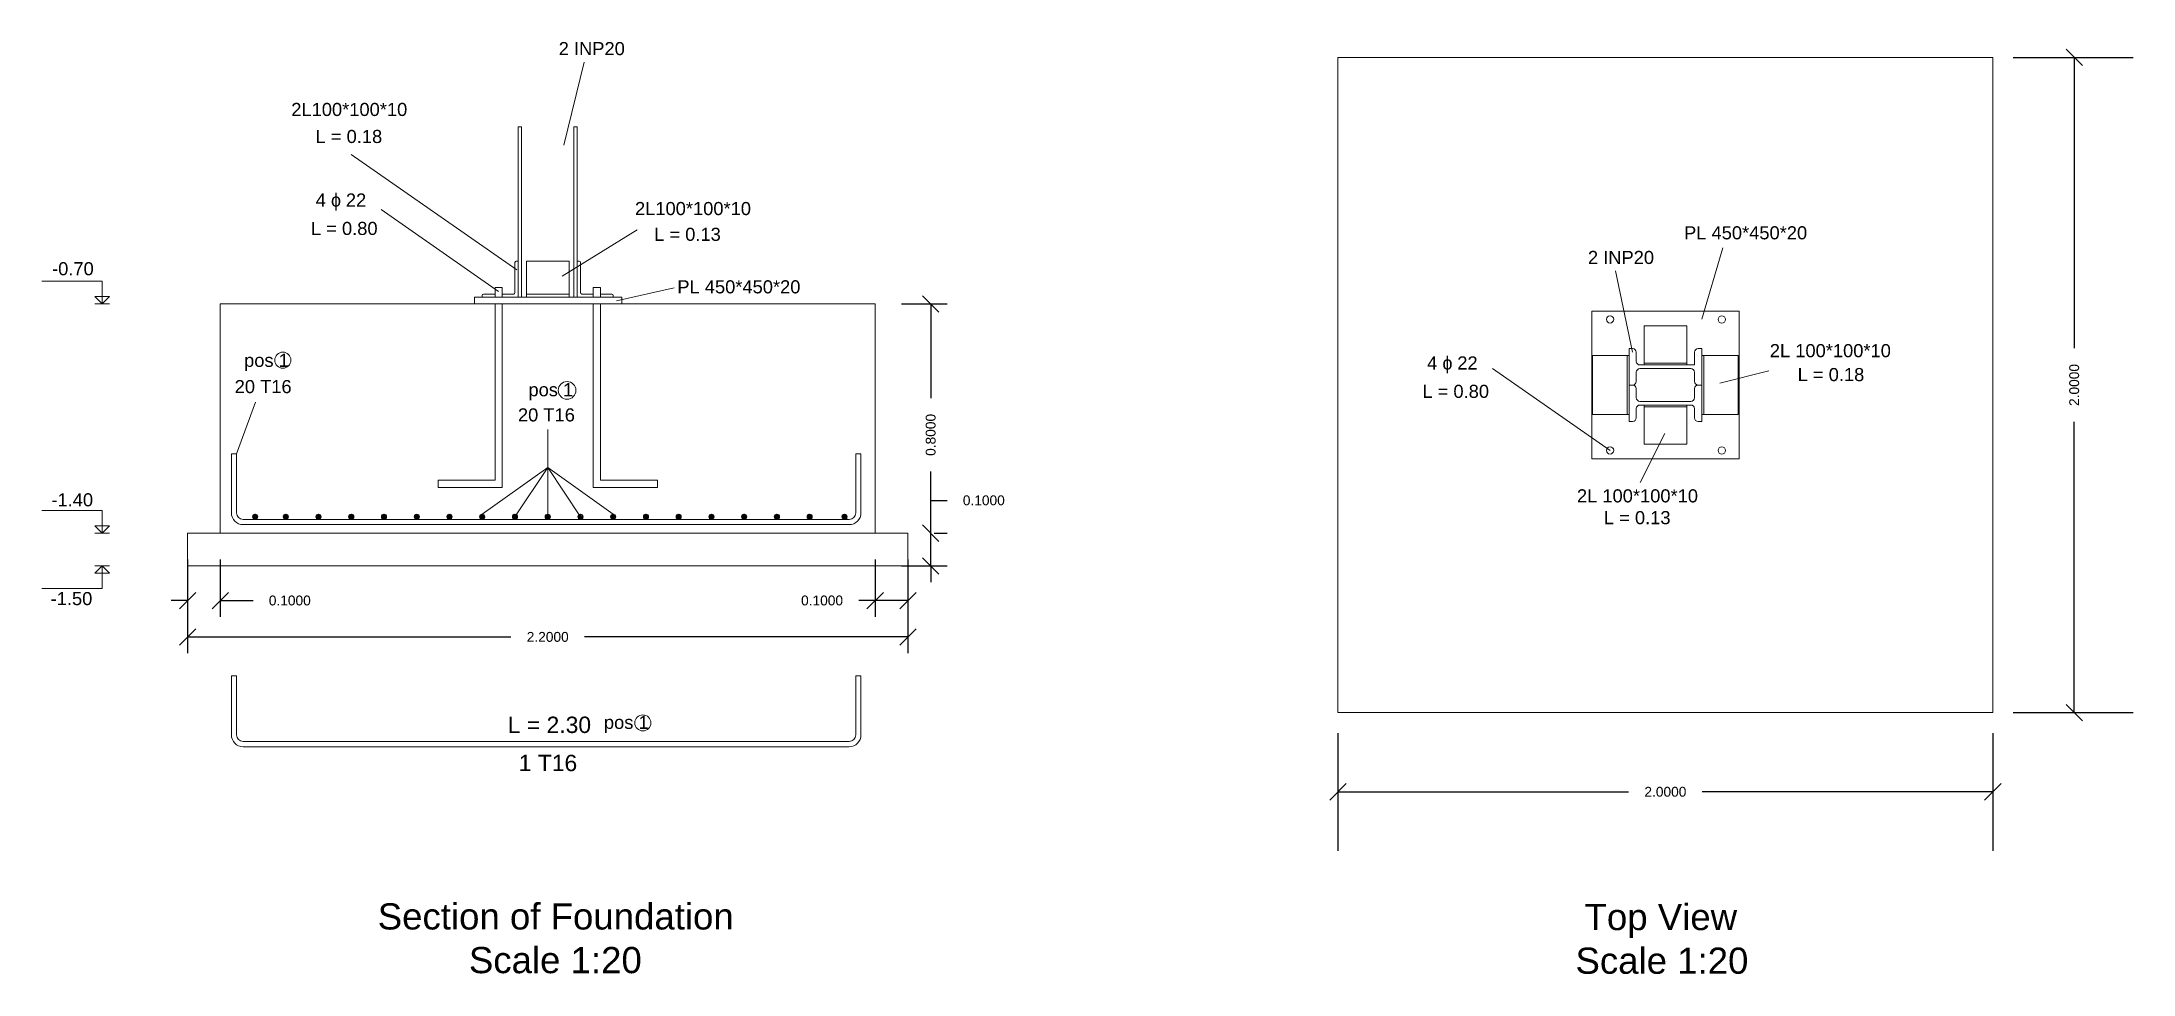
# Model space of a CAD drawing. Header units: inches. Extents: x 142.46 to 148.85, y 90.26 to 93.11.
import ezdxf

# ---------------------------------------------------------------- set-up
doc = ezdxf.new("R2010")
doc.units = ezdxf.units.IN
doc.header["$MEASUREMENT"] = 0
doc.layers.add('text', color=7, linetype='Continuous')
doc.styles.get("Standard").update_dxf_attribs({"font": 'arial.ttf'})
doc.dimstyles.get("Standard").update_dxf_attribs({"dimtxt": 0.03, "dimasz": 0.05, "dimexe": 0.18, "dimexo": 0.0625, "dimgap": 0.05, "dimtad": 0, "dimtoh": 1, "dimdec": 4, "dimzin": 0, "dimdsep": 46, "dimtxsty": 'Standard', "dimblk": 'OBLIQUE', "dimcen": 0.09, "dimadec": 0, "dimazin": 0, "dimtfac": 1, "dimtdec": 4, "dimtofl": 0, "dimtmove": 0, "dimatfit": 3, "dimldrblk": 'OBLIQUE', "dimfxl": 1, "dimtolj": 1, "dimtzin": 0, "dimarcsym": 0})
pattern_1 = [(45, (0, -0.088493), (-0.002121320344, 0.002121320344), [])]

# ---------------------------------------------------------------- blocks, each defined once
blk = doc.blocks.new('_Oblique')
at = {"color": 0, "linetype": 'ByBlock', "lineweight": -2}
blk.add_line((-0.5, -0.5), (0.5, 0.5), dxfattribs=at)
blk = doc.blocks.new('*D2')
at = {"color": 0, "lineweight": -2, "transparency": 16777216}
for p, q in [((142.9083, 91.4295), (142.9083, 91.2427)), ((145.1083, 91.4295), (145.1083, 91.2427)), ((142.9083, 91.2927), (143.8959, 91.2927)), ((145.1083, 91.2927), (144.1208, 91.2927))]:
    blk.add_line(p, q, dxfattribs=at)
at = {"layer": 'Defpoints', "color": 0, "lineweight": 9, "transparency": 16777216}
for p in [(142.9083, 91.5095), (145.1083, 91.5095), (145.1083, 91.2927)]:
    blk.add_point(p, dxfattribs=at)
at = {"color": 0, "lineweight": -2, "transparency": 16777216, "xscale": 0.05, "yscale": 0.05, "zscale": 0.05, "rotation": 180}
blk.add_blockref('_Oblique', (142.9083, 91.2927), dxfattribs=at)
at = {"color": 0, "lineweight": -2, "transparency": 16777216, "xscale": 0.05, "yscale": 0.05, "zscale": 0.05}
blk.add_blockref('_Oblique', (145.1083, 91.2927), dxfattribs=at)
at = {"color": 0, "lineweight": 9, "transparency": 16777216, "insert": (144.0083, 91.2927), "char_height": 0.03, "attachment_point": 5}
blk.add_mtext('\\A1;2.2000', dxfattribs=at)
blk = doc.blocks.new('*D3')
at = {"color": 0, "lineweight": -2, "transparency": 16777216}
for p, q in [((142.9083, 91.5295), (142.9083, 91.3538)), ((143.0083, 91.5295), (143.0083, 91.3538)), ((142.9083, 91.4038), (142.8583, 91.4038)), ((143.0083, 91.4038), (143.1083, 91.4038))]:
    blk.add_line(p, q, dxfattribs=at)
at = {"layer": 'Defpoints', "color": 0, "lineweight": 9, "transparency": 16777216}
for p in [(142.9083, 91.6095), (143.0083, 91.6095), (143.0083, 91.4038)]:
    blk.add_point(p, dxfattribs=at)
at = {"color": 0, "lineweight": -2, "transparency": 16777216, "xscale": 0.05, "yscale": 0.05, "zscale": 0.05}
blk.add_blockref('_Oblique', (142.9083, 91.4038), dxfattribs=at)
at = {"color": 0, "lineweight": -2, "transparency": 16777216, "xscale": 0.05, "yscale": 0.05, "zscale": 0.05, "rotation": 180}
blk.add_blockref('_Oblique', (143.0083, 91.4038), dxfattribs=at)
at = {"color": 0, "lineweight": 9, "transparency": 16777216, "insert": (143.2206, 91.4038), "char_height": 0.03, "attachment_point": 5}
blk.add_mtext('\\A1;0.1000', dxfattribs=at)
blk = doc.blocks.new('*D4')
at = {"color": 0, "lineweight": -2, "transparency": 16777216}
for p, q in [((145.0083, 91.5295), (145.0083, 91.3538)), ((145.1083, 91.5295), (145.1083, 91.3538)), ((145.0083, 91.4038), (144.9583, 91.4038)), ((145.1083, 91.4038), (145.0083, 91.4038))]:
    blk.add_line(p, q, dxfattribs=at)
at = {"layer": 'Defpoints', "color": 0, "lineweight": 9, "transparency": 16777216}
for p in [(145.0083, 91.6095), (145.1083, 91.6095), (145.0083, 91.4038)]:
    blk.add_point(p, dxfattribs=at)
at = {"color": 0, "lineweight": -2, "transparency": 16777216, "xscale": 0.05, "yscale": 0.05, "zscale": 0.05, "rotation": 180}
blk.add_blockref('_Oblique', (145.0083, 91.4038), dxfattribs=at)
at = {"color": 0, "lineweight": -2, "transparency": 16777216, "xscale": 0.05, "yscale": 0.05, "zscale": 0.05}
blk.add_blockref('_Oblique', (145.1083, 91.4038), dxfattribs=at)
at = {"color": 0, "lineweight": 9, "transparency": 16777216, "insert": (144.8461, 91.4038), "char_height": 0.03, "attachment_point": 5}
blk.add_mtext('\\A1;0.1000', dxfattribs=at)
blk = doc.blocks.new('*D5')
at = {"color": 0, "lineweight": -2, "transparency": 16777216}
for p, q in [((145.1779, 91.6095), (145.1779, 91.7095)), ((145.1779, 91.7095), (145.2279, 91.7095)), ((145.1883, 91.6095), (145.2279, 91.6095)), ((145.1779, 91.5095), (145.1779, 91.4595)), ((145.1883, 91.5095), (145.2279, 91.5095))]:
    blk.add_line(p, q, dxfattribs=at)
at = {"layer": 'Defpoints', "color": 0, "lineweight": 9, "transparency": 16777216}
for p in [(145.1083, 91.6095), (145.1779, 91.6095), (145.1083, 91.5095)]:
    blk.add_point(p, dxfattribs=at)
at = {"color": 0, "lineweight": -2, "transparency": 16777216, "xscale": 0.05, "yscale": 0.05, "zscale": 0.05}
for p, rotation in [((145.1779, 91.6095), 270), ((145.1779, 91.5095), 90)]:
    blk.add_blockref('_Oblique', p, dxfattribs=dict(at, rotation=rotation))
at = {"color": 0, "lineweight": 9, "transparency": 16777216, "insert": (145.3401, 91.7095), "char_height": 0.03, "attachment_point": 5}
blk.add_mtext('\\A1;0.1000', dxfattribs=at)
blk = doc.blocks.new('*D6')
at = {"color": 0, "lineweight": -2, "transparency": 16777216}
for p, q in [((145.0883, 92.3095), (145.2279, 92.3095)), ((145.1779, 92.3095), (145.1779, 92.0217)), ((145.1779, 91.5095), (145.1779, 91.7973)), ((145.0883, 91.5095), (145.2279, 91.5095))]:
    blk.add_line(p, q, dxfattribs=at)
at = {"layer": 'Defpoints', "color": 0, "lineweight": 9, "transparency": 16777216}
for p in [(145.0083, 92.3095), (145.0083, 91.5095), (145.1779, 91.5095)]:
    blk.add_point(p, dxfattribs=at)
at = {"color": 0, "lineweight": -2, "transparency": 16777216, "xscale": 0.05, "yscale": 0.05, "zscale": 0.05}
for p, rotation in [((145.1779, 92.3095), 90), ((145.1779, 91.5095), 270)]:
    blk.add_blockref('_Oblique', p, dxfattribs=dict(at, rotation=rotation))
at = {"color": 0, "lineweight": 9, "transparency": 16777216, "insert": (145.1779, 91.9095), "char_height": 0.03, "attachment_point": 5, "rotation": 90}
blk.add_mtext('\\A1;0.8000', dxfattribs=at)
blk = doc.blocks.new('*D7')
at = {"color": 0, "lineweight": -2, "transparency": 16777216}
for p, q in [((148.4841, 93.0618), (148.8502, 93.0618)), ((148.6702, 93.0618), (148.6702, 92.1743)), ((148.6702, 91.0618), (148.6702, 91.9493)), ((148.4841, 91.0618), (148.8502, 91.0618))]:
    blk.add_line(p, q, dxfattribs=at)
at = {"layer": 'Defpoints', "color": 0, "lineweight": 9, "transparency": 16777216}
for p in [(148.4216, 93.0618), (148.4216, 91.0618), (148.6702, 91.0618)]:
    blk.add_point(p, dxfattribs=at)
at = {"color": 0, "lineweight": -2, "transparency": 16777216, "xscale": 0.05, "yscale": 0.05, "zscale": 0.05}
for p, rotation in [((148.6702, 93.0618), 90), ((148.6702, 91.0618), 270)]:
    blk.add_blockref('_Oblique', p, dxfattribs=dict(at, rotation=rotation))
at = {"color": 0, "lineweight": 9, "transparency": 16777216, "insert": (148.6702, 92.0618), "char_height": 0.03, "attachment_point": 5, "rotation": 90}
blk.add_mtext('\\A1;2.0000', dxfattribs=at)
blk = doc.blocks.new('*D8')
at = {"color": 0, "lineweight": -2, "transparency": 16777216}
for p, q in [((146.4216, 90.9993), (146.4216, 90.6398)), ((148.4216, 90.9993), (148.4216, 90.6398)), ((146.4216, 90.8198), (147.3091, 90.8198)), ((148.4216, 90.8198), (147.5341, 90.8198))]:
    blk.add_line(p, q, dxfattribs=at)
at = {"layer": 'Defpoints', "color": 0, "lineweight": 9, "transparency": 16777216}
for p in [(146.4216, 91.0618), (148.4216, 91.0618), (148.4216, 90.8198)]:
    blk.add_point(p, dxfattribs=at)
at = {"color": 0, "lineweight": -2, "transparency": 16777216, "xscale": 0.05, "yscale": 0.05, "zscale": 0.05, "rotation": 180}
blk.add_blockref('_Oblique', (146.4216, 90.8198), dxfattribs=at)
at = {"color": 0, "lineweight": -2, "transparency": 16777216, "xscale": 0.05, "yscale": 0.05, "zscale": 0.05}
blk.add_blockref('_Oblique', (148.4216, 90.8198), dxfattribs=at)
at = {"color": 0, "lineweight": 9, "transparency": 16777216, "insert": (147.4216, 90.8198), "char_height": 0.03, "attachment_point": 5}
blk.add_mtext('\\A1;2.0000', dxfattribs=at)

msp = doc.modelspace()

# ---------------------------------------------------------------- hatches: boundary and pattern name
at = {"lineweight": 9}
h = msp.add_hatch(dxfattribs=at)
h.set_pattern_fill('_USER', color=256, scale=0.003, angle=45, style=0, pattern_type=0)
h.set_pattern_definition(pattern_1)
h.paths.add_polyline_path([(143.12291, 91.65953, 1), (143.10691, 91.65953, 1)])
h.paths.add_polyline_path([(143.20034, 91.65953, 1), (143.21634, 91.65953, 1)])
h.paths.add_polyline_path([(143.30034, 91.65953, 1), (143.31634, 91.65953, 1)])
h.paths.add_polyline_path([(143.41634, 91.65953, 1), (143.40034, 91.65953, 1)])
h.paths.add_polyline_path([(143.51634, 91.65953, 1), (143.50034, 91.65953, 1)])
h.paths.add_polyline_path([(143.60034, 91.65953, 1), (143.61634, 91.65953, 1)])
h = msp.add_hatch(dxfattribs=at)
h.set_pattern_fill('_USER', color=256, scale=0.003, angle=45, style=0, pattern_type=0)
h.set_pattern_definition(pattern_1)
h.paths.add_polyline_path([(143.71634, 91.65953, 1), (143.70034, 91.65953, 1)])
h.paths.add_polyline_path([(143.80034, 91.65953, 1), (143.81634, 91.65953, 1)])
h.paths.add_polyline_path([(143.90034, 91.65953, 1), (143.91634, 91.65953, 1)])
h.paths.add_polyline_path([(144.01634, 91.65953, 1), (144.00034, 91.65953, 1)])
h.paths.add_polyline_path([(144.11634, 91.65953, 1), (144.10034, 91.65953, 1)])
h.paths.add_polyline_path([(144.21634, 91.65953, 1), (144.20034, 91.65953, 1)])
h = msp.add_hatch(dxfattribs=at)
h.set_pattern_fill('_USER', color=256, scale=0.003, angle=45, style=0, pattern_type=0)
h.set_pattern_definition(pattern_1)
h.paths.add_polyline_path([(144.30034, 91.65953, 1), (144.31634, 91.65953, 1)])
h.paths.add_polyline_path([(144.40034, 91.65953, 1), (144.41634, 91.65953, 1)])
h.paths.add_polyline_path([(144.51634, 91.65953, 1), (144.50034, 91.65953, 1)])
h.paths.add_polyline_path([(144.61634, 91.65953, 1), (144.60034, 91.65953, 1)])
h.paths.add_polyline_path([(144.71634, 91.65953, 1), (144.70034, 91.65953, 1)])
h.paths.add_polyline_path([(144.81634, 91.65953, 1), (144.80034, 91.65953, 1)])
h = msp.add_hatch(dxfattribs=at)
h.set_pattern_fill('_USER', color=256, scale=0.003, angle=45, style=0, pattern_type=0)
h.set_pattern_definition(pattern_1)
h.paths.add_polyline_path([(144.92291, 91.65953, 1), (144.90691, 91.65953, 1)])

# ---------------------------------------------------------------- linework, layer by layer
at = {"color": 41, "lineweight": 9, "true_color": 0xf4ee51}
for p, q in [((144.05789, 92.79364), (144.11915, 93.04699)), ((143.91368, 92.41345), (143.40834, 92.76535)), ((143.85834, 92.34756), (143.49934, 92.59756)), ((144.05258, 92.39412), (144.28195, 92.53515)), ((147.53257, 92.26236), (147.59691, 92.48094)), ((144.21791, 92.31872), (144.3941, 92.35869)), ((147.32161, 92.16179), (147.26913, 92.41075)), ((147.25264, 91.86218), (146.89364, 92.11218)), ((147.58754, 92.06719), (147.73714, 92.10457)), ((143.05834, 91.85153), (143.11634, 92.00953)), ((144.00834, 91.80953), (144.00834, 91.92619)), ((147.41964, 91.91413), (147.34446, 91.76463)), ((144.00834, 91.85247), (144.00834, 91.85247)), ((144.00834, 91.80953), (143.80834, 91.66753)), ((144.00834, 91.80953), (143.90834, 91.65953)), ((144.00834, 91.80953), (144.00834, 91.65953)), ((144.00834, 91.80953), (144.10834, 91.65953)), ((144.00834, 91.80953), (144.20834, 91.66753))]:
    msp.add_line(p, q, dxfattribs=at)
at = {"lineweight": 9}
for p, q in [((143.91834, 92.85015), (143.92834, 92.85015)), ((143.91834, 92.32953), (143.91834, 92.85015)), ((143.92834, 92.32953), (143.92834, 92.85015)), ((144.08834, 92.32953), (144.08834, 92.85015)), ((144.08834, 92.85015), (144.09834, 92.85015)), ((144.09834, 92.32953), (144.09834, 92.85015)), ((143.90834, 92.41553), (143.90834, 92.43553)), ((143.91834, 92.43953), (143.91234, 92.43953)), ((143.94334, 92.43953), (144.07334, 92.43953)), ((143.94334, 92.43953), (143.94334, 92.33953)), ((144.07334, 92.33953), (144.07334, 92.43953)), ((144.09834, 92.43953), (144.10434, 92.43953)), ((144.10834, 92.41642), (144.10834, 92.43553)), ((143.84734, 92.32953), (143.84734, 92.35953)), ((143.85834, 92.35953), (143.84734, 92.35953)), ((143.85834, 92.35953), (143.86934, 92.35953)), ((143.86934, 92.32953), (143.86934, 92.35953)), ((143.90834, 92.41553), (143.90834, 92.34353)), ((144.10834, 92.41642), (144.10834, 92.34353)), ((144.14734, 92.32953), (144.14734, 92.35953)), ((144.14734, 92.35953), (144.16934, 92.35953)), ((144.16934, 92.35953), (144.16934, 92.32953)), ((143.10834, 92.30953), (143.00834, 92.30953)), ((143.00834, 92.30953), (143.00834, 91.60953)), ((143.10834, 92.30953), (144.90834, 92.30953)), ((143.78434, 92.32953), (144.23434, 92.32953)), ((143.78434, 92.32953), (143.78434, 92.30953)), ((143.80834, 92.33553), (143.80834, 92.32953)), ((143.81234, 92.33953), (143.83234, 92.33953)), ((143.84734, 92.33953), (143.83234, 92.33953)), ((143.84734, 91.77115), (143.84734, 92.30953)), ((143.90434, 92.33953), (143.86934, 92.33953)), ((143.86934, 92.30953), (143.86934, 91.74915)), ((143.94334, 92.33953), (144.07334, 92.33953)), ((143.94334, 92.33953), (143.94334, 92.32953)), ((144.07334, 92.33953), (144.07334, 92.32953)), ((144.11234, 92.33953), (144.14734, 92.33953)), ((144.14734, 91.74915), (144.14734, 92.30953)), ((144.16934, 92.33953), (144.18434, 92.33953)), ((144.16934, 92.30953), (144.16934, 91.77115)), ((144.18434, 92.33953), (144.20434, 92.33953)), ((144.20834, 92.33553), (144.20834, 92.32953)), ((144.23434, 92.32953), (144.23434, 92.30953)), ((145.00834, 92.30953), (144.90834, 92.30953)), ((145.00834, 91.60953), (145.00834, 92.30953)), ((147.48661, 92.2429), (147.35661, 92.2429)), ((147.35661, 92.2429), (147.35661, 92.1229)), ((147.48661, 92.1229), (147.48661, 92.2429)), ((147.3105, 92.1729), (147.3105, 92.06179)), ((147.32161, 92.1729), (147.3105, 92.1729)), ((147.52161, 92.1729), (147.53272, 92.1729)), ((147.53272, 92.1729), (147.53272, 92.06179)), ((147.3105, 92.15179), (147.19939, 92.15179)), ((147.19939, 92.15179), (147.19939, 91.97179)), ((147.3045, 91.97179), (147.3045, 92.15179)), ((147.3105, 92.15179), (147.3105, 91.97179)), ((147.3105, 92.00623), (147.3105, 92.11734)), ((147.33272, 92.16179), (147.33272, 92.13401)), ((147.33272, 92.0729), (147.33272, 92.10068)), ((147.34383, 92.1229), (147.42161, 92.1229)), ((147.34383, 92.11179), (147.42161, 92.11179)), ((147.35661, 92.12845), (147.48661, 92.12845)), ((147.36605, 92.1229), (147.47716, 92.1229)), ((147.36605, 92.1229), (147.47716, 92.1229)), ((147.5105, 92.1229), (147.42161, 92.1229)), ((147.49939, 92.11179), (147.42161, 92.11179)), ((147.5105, 92.16179), (147.5105, 92.1229)), ((147.5105, 92.0729), (147.5105, 92.10068)), ((147.53272, 92.15179), (147.64383, 92.15179)), ((147.53272, 92.11734), (147.53272, 92.00623)), ((147.53872, 91.97179), (147.53872, 92.15179)), ((147.64383, 92.15179), (147.64383, 91.97179)), ((147.3105, 91.95068), (147.3105, 92.06179)), ((147.3105, 92.06179), (147.32161, 92.06179)), ((147.3105, 92.06179), (147.32161, 92.06179)), ((147.33272, 92.05068), (147.33272, 92.0229)), ((147.5105, 92.05068), (147.5105, 92.0229)), ((147.53272, 92.06179), (147.52161, 92.06179)), ((147.53272, 92.06179), (147.52161, 92.06179)), ((147.53272, 91.95068), (147.53272, 92.06179)), ((147.3105, 91.97179), (147.19939, 91.97179)), ((147.33272, 91.96179), (147.33272, 91.98957)), ((147.34383, 92.01179), (147.42161, 92.01179)), ((147.34383, 92.00068), (147.49939, 92.00068)), ((147.35661, 92.00068), (147.48661, 92.00068)), ((147.35661, 91.88068), (147.35661, 92.00068)), ((147.35661, 91.99512), (147.48661, 91.99512)), ((147.49939, 92.01179), (147.42161, 92.01179)), ((147.48661, 92.00068), (147.48661, 91.88068)), ((147.5105, 91.96179), (147.5105, 91.98957)), ((147.53272, 91.97179), (147.64383, 91.97179)), ((147.32161, 91.95068), (147.3105, 91.95068)), ((147.52161, 91.95068), (147.53272, 91.95068)), ((143.04234, 91.67153), (143.04234, 91.85153)), ((143.05834, 91.85153), (143.04234, 91.85153)), ((143.05834, 91.67153), (143.05834, 91.85153)), ((144.94891, 91.85153), (144.96491, 91.85153)), ((144.94891, 91.67153), (144.94891, 91.85153)), ((144.96491, 91.67153), (144.96491, 91.85153)), ((147.48661, 91.88068), (147.35661, 91.88068)), ((143.67334, 91.77115), (143.67334, 91.74915)), ((143.84734, 91.77115), (143.67334, 91.77115)), ((143.67334, 91.74915), (143.86934, 91.74915)), ((144.34334, 91.74915), (144.14734, 91.74915)), ((144.16934, 91.77115), (144.34334, 91.77115)), ((144.34334, 91.77115), (144.34334, 91.74915)), ((143.07834, 91.65153), (144.92891, 91.65153)), ((143.00834, 91.60953), (142.90834, 91.60953)), ((142.90834, 91.60953), (142.90834, 91.50953)), ((143.00834, 91.60953), (145.00834, 91.60953)), ((143.00834, 91.60953), (145.00834, 91.60953)), ((144.92891, 91.63553), (143.07834, 91.63553)), ((145.10834, 91.60953), (145.00834, 91.60953)), ((145.10834, 91.60953), (145.10834, 91.50953)), ((142.90834, 91.50953), (145.10834, 91.50953)), ((143.04234, 90.99359), (143.04234, 91.17359)), ((143.05834, 91.17359), (143.04234, 91.17359)), ((143.05834, 90.99359), (143.05834, 91.17359)), ((144.94891, 91.17359), (144.96491, 91.17359)), ((144.94891, 90.99359), (144.94891, 91.17359)), ((144.96491, 90.99359), (144.96491, 91.17359)), ((143.07834, 90.97359), (144.92891, 90.97359)), ((144.92891, 90.95759), (143.07834, 90.95759))]:
    msp.add_line(p, q, dxfattribs=at)
at = {"color": 114, "lineweight": 9, "true_color": 0x139b48}
for p, q in [((142.62539, 92.30953), (142.67009, 92.30953)), ((142.62539, 91.60953), (142.67009, 91.60953)), ((142.62539, 91.50953), (142.67009, 91.50953))]:
    msp.add_line(p, q, dxfattribs=at)
at = {"lineweight": 9}
for points in [[(146.42162, 93.06178), (148.4216, 93.06178), (148.4216, 91.0618), (146.42162, 91.0618)], [(147.19661, 91.83679), (147.64661, 91.83679), (147.64661, 92.28679), (147.19661, 92.28679)]]:
    msp.add_lwpolyline(points, close=True, dxfattribs=at)
for centre, radius in [((147.25264, 92.26217), 0.01111), ((147.59383, 92.26179), 0.01111), ((147.25264, 91.86218), 0.01111), ((147.59383, 91.86179), 0.01111), ((143.11491, 91.65953), 0.008), ((143.20834, 91.65953), 0.008), ((143.30834, 91.65953), 0.008), ((143.40834, 91.65953), 0.008), ((143.50834, 91.65953), 0.008), ((143.60834, 91.65953), 0.008), ((143.70834, 91.65953), 0.008), ((143.80834, 91.65953), 0.008), ((143.90834, 91.65953), 0.008), ((144.00834, 91.65953), 0.008), ((144.10834, 91.65953), 0.008), ((144.20834, 91.65953), 0.008), ((144.30834, 91.65953), 0.008), ((144.40834, 91.65953), 0.008), ((144.50834, 91.65953), 0.008), ((144.60834, 91.65953), 0.008), ((144.70834, 91.65953), 0.008), ((144.80834, 91.65953), 0.008), ((144.91491, 91.65953), 0.008)]:
    msp.add_circle(centre, radius, dxfattribs=at)
at = {"color": 152, "lineweight": 9, "true_color": 0x2776bb}
for centre, radius in [((143.19936, 92.13755), 0.02456), ((144.06748, 92.04544), 0.02693), ((144.29889, 91.0303), 0.02456)]:
    msp.add_circle(centre, radius, dxfattribs=at)
at = {"lineweight": 9}
for centre, radius, start, end in [((143.91234, 92.43553), 0.004, 90, 180), ((144.10434, 92.43553), 0.004, 0, 90), ((143.81234, 92.33553), 0.004, 90, 180), ((143.90434, 92.34353), 0.004, 270, 0), ((144.11234, 92.34353), 0.004, 180, 270), ((144.20434, 92.33553), 0.004, 0, 90), ((147.32161, 92.16179), 0.01111, 0, 90), ((147.52161, 92.16179), 0.01111, 90, 180), ((147.34383, 92.13401), 0.01111, 180, 270), ((147.34383, 92.10068), 0.01111, 90, 180), ((147.49939, 92.10068), 0.01111, 0, 90), ((147.32161, 92.0729), 0.01111, 270, 0), ((147.32161, 92.05068), 0.01111, 0, 90), ((147.52161, 92.0729), 0.01111, 180, 270), ((147.52161, 92.05068), 0.01111, 90, 180), ((147.34383, 92.0229), 0.01111, 180, 270), ((147.34383, 91.98957), 0.01111, 90, 180), ((147.49939, 92.0229), 0.01111, 270, 0), ((147.49939, 91.98957), 0.01111, 0, 90), ((147.32161, 91.96179), 0.01111, 270, 0), ((147.52161, 91.96179), 0.01111, 180, 270), ((143.07834, 91.67153), 0.036, 180, 270), ((143.07834, 91.67153), 0.02, 180, 270), ((144.92891, 91.67153), 0.036, 270, 0), ((144.92891, 91.67153), 0.02, 270, 0), ((143.07834, 90.99359), 0.036, 180, 270), ((143.07834, 90.99359), 0.02, 180, 270), ((144.92891, 90.99359), 0.036, 270, 0), ((144.92891, 90.99359), 0.02, 270, 0)]:
    msp.add_arc(centre, radius, start, end, dxfattribs=at)
at = {"layer": 'text', "color": 114, "lineweight": 9, "true_color": 0x139b48}
for p, q in [((142.64774, 92.3786), (142.46335, 92.3786)), ((142.64774, 92.3786), (142.64774, 92.30953)), ((142.64774, 92.30953), (142.62539, 92.33188)), ((142.67009, 92.33188), (142.62539, 92.33188)), ((142.64774, 92.30953), (142.67009, 92.33188)), ((142.64774, 91.6786), (142.46335, 91.6786)), ((142.64774, 91.6786), (142.64774, 91.60953)), ((142.64774, 91.60953), (142.62539, 91.63188)), ((142.67009, 91.63188), (142.62539, 91.63188)), ((142.64774, 91.60953), (142.67009, 91.63188)), ((142.64774, 91.50953), (142.62539, 91.48718)), ((142.67009, 91.48718), (142.62539, 91.48718)), ((142.64774, 91.44046), (142.64774, 91.50953)), ((142.64774, 91.50953), (142.67009, 91.48718)), ((142.64774, 91.44046), (142.46335, 91.44046))]:
    msp.add_line(p, q, dxfattribs=at)

# ---------------------------------------------------------------- texts
at = {"color": 41, "lineweight": 9, "true_color": 0xf4ee51, "char_height": 0.04, "attachment_point": 1}
for s, width, insert in [('2 INP20', 0.2349773, (144.04196, 93.10882)), ('2L100*100*10', 0.29286, (143.22513, 92.923)), ('L = 0.18', 0.2283738, (143.29934, 92.84059)), ('4 ɸ{\\fMS Shell Dlg 2|b0|i0|c0|p0; }22', 0.1744233, (143.29963, 92.64646)), ('2L100*100*10', 0.2792378, (144.27486, 92.62052)), ('L = 0.80', 0.2283738, (143.28523, 92.55979)), ('PL 450*450*20', 0.3801849, (147.47863, 92.54644)), ('L = 0.13', 0.2283738, (144.33342, 92.54179)), ('2 INP20', 0.3801849, (147.18508, 92.47122)), ('PL 450*450*20', 0.4054498, (144.40412, 92.38153)), ('2L 100*100*10', 0.3801849, (147.74052, 92.18668)), ('4 ɸ{\\fMS Shell Dlg 2|b0|i0|c0|p0; }22', 0.1744233, (146.69393, 92.14911)), ('L = 0.18', 0.2283738, (147.82557, 92.11365)), ('20 T16', 0.1818653, (143.05229, 92.07699)), ('L = 0.80', 0.2283738, (146.67952, 92.06244)), ('20 T16', 0.1920379, (143.91737, 91.99057)), ('2L 100*100*10', 0.3801849, (147.15148, 91.7434)), ('L = 0.13', 0.2283738, (147.2339, 91.67689))]:
    msp.add_mtext_dynamic_manual_height_columns(s, width=width, gutter_width=1, heights=[0], dxfattribs=dict(at, insert=insert))
at = {"color": 114, "lineweight": 9, "true_color": 0x139b48, "attachment_point": 1}
for s, width, insert, char_height in [('-0.70', 0.1337995, (142.4946, 92.43681), 0.04), ('-1.40', 0.1337995, (142.49254, 91.73139), 0.04), ('-1.50', 0.1337995, (142.49023, 91.42972), 0.04), ('L = 2.30', 0.2635613, (143.88636, 91.04942), 0.05), ('1 T16', 0.1753135, (143.91978, 90.93301), 0.05)]:
    msp.add_mtext_dynamic_manual_height_columns(s, width=width, gutter_width=1, heights=[0], dxfattribs=dict(at, insert=insert, char_height=char_height))
at = {"color": 152, "lineweight": 9, "true_color": 0x2776bb, "char_height": 0.04, "attachment_point": 1}
for insert in [(143.08104, 92.15705), (143.94949, 92.06743), (144.17992, 91.05189)]:
    msp.add_mtext_dynamic_manual_height_columns('pos 1', width=0.1443181, gutter_width=1, heights=[0], dxfattribs=dict(at, insert=insert))
at = {"lineweight": 9, "char_height": 0.08, "attachment_point": 1}
for s, width, insert in [('\\pi0.00498;Section of Foundation\\P\\pi0.2834;Scale 1:20', 1.0845604, (143.48421, 90.47955)), ('\\pi0.19745;Top View\\P\\pi0.16976;Scale 1:20', 0.8572755, (146.97731, 90.47771))]:
    msp.add_mtext_dynamic_manual_height_columns(s, width=width, gutter_width=1, heights=[0], dxfattribs=dict(at, insert=insert))

# ---------------------------------------------------------------- dimensions: what is measured, and where the dimension line sits
at = {"color": 41, "lineweight": 9, "true_color": 0xf4ee51}
dim = msp.add_linear_dim(base=(148.6702, 91.0618), p1=(148.4216, 93.06178), p2=(148.4216, 91.0618), angle=90, dimstyle='Standard', dxfattribs=at)
dim.commit()
dim.dimension.update_dxf_attribs({"geometry": '*D7', "text_midpoint": (148.6702, 92.06179)})
for base, p1, p2, picture, middle in [((145.17791, 91.50953), (145.00834, 92.30953), (145.00834, 91.50953), '*D6', (145.17791, 91.90953)), ((145.17791, 91.60953), (145.10834, 91.50953), (145.10834, 91.60953), '*D5', (145.34013, 91.70953))]:
    dim = msp.add_linear_dim(base=base, p1=p1, p2=p2, angle=90, dimstyle='Standard', override={"dimexe": 0.05, "dimexo": 0.08}, dxfattribs=at)
    dim.commit()
    dim.dimension.update_dxf_attribs({"geometry": picture, "text_midpoint": middle})
for base, p1, p2, picture, middle in [((143.00834, 91.40376), (142.90834, 91.60953), (143.00834, 91.60953), '*D3', (143.22056, 91.40376)), ((145.00834, 91.40376), (145.10834, 91.60953), (145.00834, 91.60953), '*D4', (144.84612, 91.40376)), ((145.10834, 91.2927), (142.90834, 91.50953), (145.10834, 91.50953), '*D2', (144.00834, 91.2927))]:
    dim = msp.add_linear_dim(base=base, p1=p1, p2=p2, dimstyle='Standard', override={"dimexe": 0.05, "dimexo": 0.08}, dxfattribs=at)
    dim.commit()
    dim.dimension.update_dxf_attribs({"geometry": picture, "text_midpoint": middle})
dim = msp.add_linear_dim(base=(148.4216, 90.81979), p1=(146.42162, 91.0618), p2=(148.4216, 91.0618), dimstyle='Standard', dxfattribs=at)
dim.commit()
dim.dimension.update_dxf_attribs({"geometry": '*D8', "text_midpoint": (147.42161, 90.81979)})

doc.saveas('drawing.dxf')
